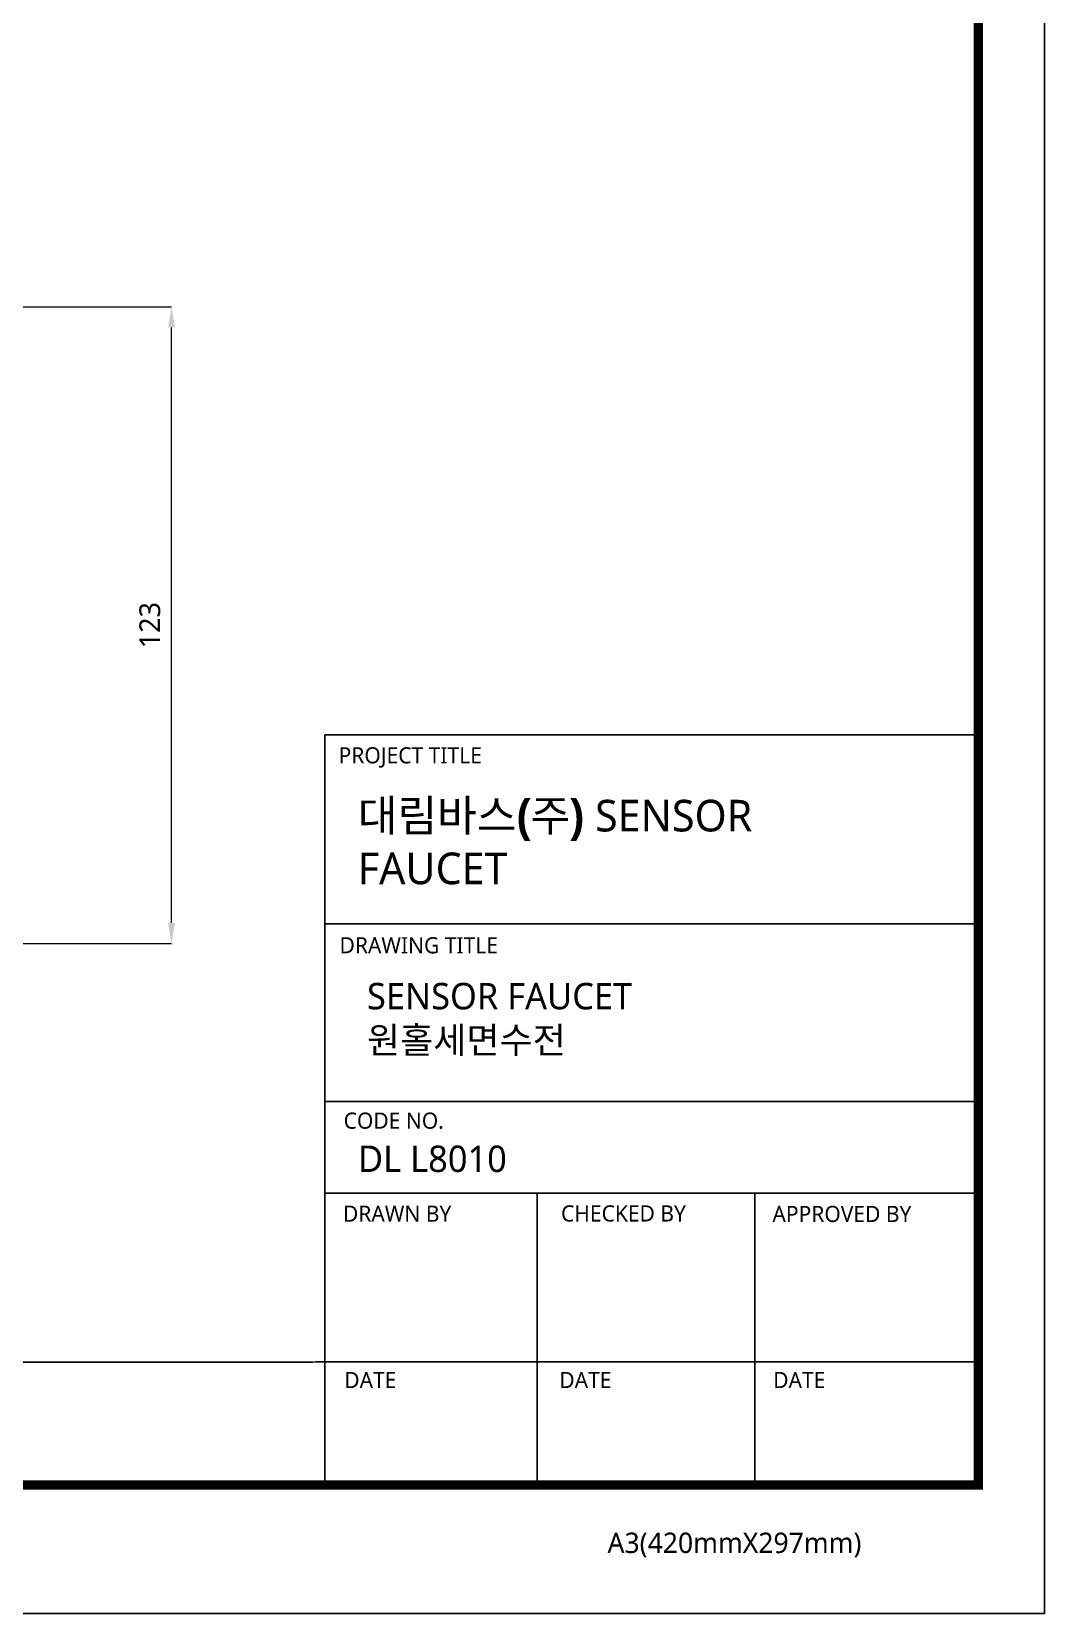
# Model space of a CAD drawing. Extents: x 0 to 790, y 0 to 579.
# Drawn here: x 594.2 to 789.9, y 0 to 305.5 of the extents above; entities that cross this region are included whole.
import ezdxf

# ---------------------------------------------------------------- set-up
doc = ezdxf.new("R2010")
doc.units = 0
doc.header["$LTSCALE"] = 10
doc.header["$MEASUREMENT"] = 0
doc.header["$PDMODE"] = 3
doc.header["$PDSIZE"] = -10
doc.layers.get('0').update_dxf_attribs({"linetype": 'CONTINUOUS'})
doc.layers.get('DEFPOINTS').update_dxf_attribs({"linetype": 'CONTINUOUS'})
doc.styles.add('Daelim Dimension', font='NanumGothic.ttf')
doc.dimstyles.new('DEFAULT', dxfattribs={"dimscale": 2, "dimtxt": 2, "dimasz": 2, "dimexe": 0, "dimexo": 2, "dimgap": 1, "dimtad": 1, "dimdec": 0, "dimzin": 9, "dimdsep": 46, "dimtxsty": 'Daelim Dimension', "dimcen": 0.5, "dimclrd": 5, "dimclre": 5, "dimclrt": 256, "dimadec": 1, "dimazin": 0, "dimtfac": 1, "dimtdec": 0, "dimtix": 1, "dimtmove": 0, "dimatfit": 3, "dimfxl": 1, "dimtolj": 1, "dimtzin": 1, "dimlwd": 9, "dimlwe": 9, "dimarcsym": 0})

# ---------------------------------------------------------------- blocks, each defined once
blk = doc.blocks.new('*D14')
at = {"color": 5, "linetype": 'ByBlock', "lineweight": 9, "ltscale": 0.5, "transparency": 16777216}
for p, q in [((589.06, 252.35), (621.27, 252.35)), ((621.27, 133.35), (621.27, 248.35)), ((589.06, 129.35), (621.27, 129.35))]:
    blk.add_line(p, q, dxfattribs=at)
at = {"color": 5, "ltscale": 0.5, "transparency": 16777216}
for points in [[(620.61, 248.35), (621.94, 248.35), (621.27, 252.35)], [(620.61, 133.35), (621.94, 133.35), (621.27, 129.35)]]:
    blk.add_solid(points, dxfattribs=at)
at = {"layer": 'DEFPOINTS', "color": 0, "ltscale": 0.5, "transparency": 16777216}
for p in [(585.06, 252.35), (621.27, 252.35), (585.06, 129.35)]:
    blk.add_point(p, dxfattribs=at)
at = {"ltscale": 0.5, "transparency": 16777216, "insert": (617.09, 190.85), "char_height": 4, "attachment_point": 5, "rotation": 90, "style": 'Daelim Dimension'}
blk.add_mtext('\\A1;123', dxfattribs=at)

msp = doc.modelspace()

# ---------------------------------------------------------------- linework, layer by layer
at = {"color": 5, "ltscale": 40}
for p, q in [((777.1, 169.65), (650.86, 169.65)), ((777.1, 133.17), (650.86, 133.17)), ((777.1, 133.17), (650.86, 133.17)), ((777.1, 98.84), (650.86, 98.84)), ((777.1, 98.84), (650.86, 98.84)), ((777.1, 81.14), (650.86, 81.14)), ((777.1, 81.14), (650.86, 81.14)), ((691.87, 81.14), (691.87, 24.78)), ((733.95, 81.14), (733.95, 24.78)), ((777.1, 48.58), (648.87, 48.58)), ((777.1, 48.58), (651.85, 48.58)), ((777.1, 24.78), (668.91, 24.78))]:
    msp.add_line(p, q, dxfattribs=at)
at = {"color": 5, "ltscale": 0.5}
msp.add_line((650.86, 169.65), (650.86, 24.02), dxfattribs=at)
at = {"color": 5}
msp.add_line((12.7, 48.49), (648.72, 48.49), dxfattribs=at)
at = {"ltscale": 0.5}
msp.add_lwpolyline([(0, 0), (789.88, 0), (789.88, 578.76), (0, 578.76)], close=True, dxfattribs=at)
at = {"color": 5, "linetype": 'ByBlock', "lineweight": 200, "const_width": 1.82}
msp.add_lwpolyline([(12.7, 24.78), (777.1, 24.78), (777.1, 565.32), (12.7, 565.32)], close=True, dxfattribs=at)

# ---------------------------------------------------------------- texts
at = {"color": 5, "ltscale": 40, "style": 'Daelim Dimension'}
for s, height, p in [('PROJECT TITLE', 3.1171, (653.54, 164.16)), ('DRAWING TITLE', 3.1171, (653.73, 127.47)), ('CODE NO.', 3.117, (654.52, 93.6)), ('DRAWN BY', 3.117, (654.39, 75.63)), ('CHECKED BY', 3.117, (696.51, 75.68)), ('APPROVED BY', 3.1171, (737.35, 75.58)), ('DATE', 3.117, (654.64, 43.5)), ('DATE', 3.117, (696.18, 43.5)), ('DATE', 3.117, (737.5, 43.5)), ('A3(420mmX297mm)', 3.9341, (705.5, 11.66))]:
    msp.add_text(s, height=height, dxfattribs=at).set_placement(p)
at = {"attachment_point": 1, "style": 'Daelim Dimension'}
for s, insert, char_height, width in [('{\\fPretendard Variable SemiBold|b0|i0|c129|p2;\\C7;대림바스(주)} SENSOR FAUCET', (657.24, 157.12), 6.1103, 98.2071), (' SENSOR FAUCET\\P 원홀세면수전 ', (657.3, 121.76), 5.101, 85.8447), ('DL L8010', (657.3, 90.34), 5.101, 85.8447)]:
    msp.add_mtext(s, dxfattribs=dict(at, insert=insert, char_height=char_height, width=width))

# ---------------------------------------------------------------- dimensions: what is measured, and where the dimension line sits
at = {"ltscale": 0.5}
dim = msp.add_linear_dim(base=(621.27, 252.35), p1=(585.06, 129.35), p2=(585.06, 252.35), angle=90, dimstyle='DEFAULT', override={"dimdec": 1, "dimtdec": 1, "dimfxl": 1.25, "dimarcsym": 1}, dxfattribs=at)
dim.commit()
dim.dimension.update_dxf_attribs({"geometry": '*D14', "text_midpoint": (617.09, 190.85)})

doc.saveas('drawing.dxf')
